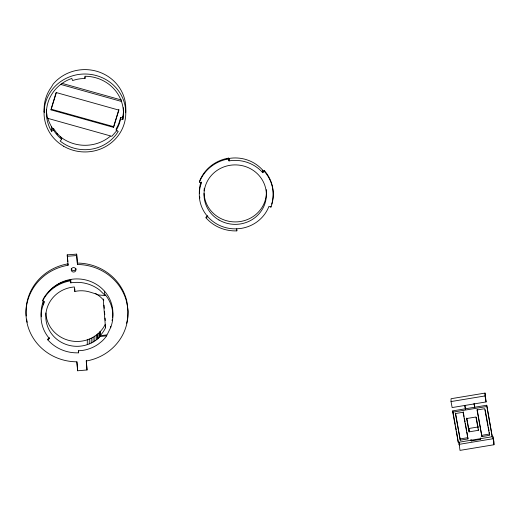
<?xml version="1.0" encoding="UTF-8"?>
<svg xmlns="http://www.w3.org/2000/svg" width="520" height="520" viewBox="0 0 520 520"><rect width="100%" height="100%" fill="white"/><g stroke="black" fill="none" stroke-linecap="round" stroke-linejoin="round"><path stroke-width="0.78" d="M51.578 129.701L53.625 128.583L53.605 130.143L51.558 131.267A38.499 36.719 0.7 0 1 71.799 78.442L72.605 80.568L73.346 80.314A36.14 34.463 0.7 0 1 84.968 78.514L84.968 76.258A38.499 36.719 0.7 0 1 122.831 119.438L122.87 116.46A38.499 36.719 0.7 0 0 123.383 107.679M44.226 111.95L44.233 111.241M78.585 352.047L78.579 352.826A38.032 36.27 0.7 0 1 47.801 339.84L49.432 338.54A35.899 34.242 0.7 0 1 43.238 304.805L44.636 301.711L42.712 300.839L43.258 298.987A38.032 36.27 0.7 0 1 70.415 280.079L70.779 282.074M43.238 304.805L43.284 301.366A35.899 34.242 0.7 0 0 41.314 316.803M47.801 339.84L47.814 339.06L49.439 337.76L49.432 338.54M51.038 109.876L51.051 109.167L113.607 126.659L113.594 127.374L51.038 109.876L56.336 92.586L118.878 110.117L113.594 127.374M51.558 131.267L51.61 126.861A38.499 36.719 0.7 0 1 47.775 117.995M122.694 118.664L122.85 117.877L120.523 117.481L120.38 118.222A36.14 34.463 0.7 0 1 116.22 128.72L116.201 130.28L118.242 131.417A38.499 36.719 0.7 0 1 60.138 141.056L61.659 139.328L61.678 137.767L61.081 137.28A36.14 34.463 0.7 0 1 53.625 128.583M68.061 265.265L67.23 254.865L76.648 254.124L77.448 264.524L79.144 264.543A51.018 48.659 0.7 0 1 127.823 308.887A51.018 48.659 0.7 0 1 88.134 360.653L86.223 360.997L87.041 369.974L77.63 370.767L76.811 361.784L74.867 361.764A51.018 48.659 0.7 0 1 26.189 317.421A51.018 48.659 0.7 0 1 65.877 265.655L68.061 265.265L68.081 263.842L65.891 264.238A51.018 48.659 0.7 0 0 26.208 316.004M100.159 331.675L100.1 336.531C96.349 340.503 91.507 343.363 86.301 344.968A31.174 29.731 0.7 0 1 46.449 322.641A31.174 29.731 0.7 0 1 73.606 287.027L74.392 286.975L74.802 291.46A28.463 27.144 0.7 0 1 90.415 292.195L92.677 292.923A43.583 41.568 0.7 0 1 98.306 294.957L105.235 295.548L99.47 289.939A35.899 34.242 0.7 0 0 70.772 282.854L70.415 280.079M70.772 282.854L70.811 279.422M74.802 291.46L74.828 289.029M77.448 264.524L76.648 254.124M77.63 370.767L76.966 361.862M84.968 78.514L84.987 76.954M87.263 344.65L87.321 339.788C94.998 337.253 101.719 331.675 105.248 324.356M87.041 369.974L86.307 360.321M89.245 343.915L89.303 339.06M91.169 343.057L91.228 338.201M93.022 342.075L93.087 337.22M94.809 340.977L94.867 336.115M96.505 339.762L96.564 334.906M97.442 339.014L97.552 334.132M98.117 338.442L98.176 333.58M99.626 337.019L99.684 332.163M99.924 336.732L99.983 331.87M104.494 294.645L104.533 291.207M105.235 295.548L105.248 294.697L105.95 295.555A35.899 34.242 0.7 0 1 110.695 327.522L106.347 336.297A35.899 34.242 0.7 0 1 101.758 341.38L98.156 344.253A35.899 34.242 0.7 0 1 83.155 350.324L78.487 350.805M106.71 334.932L100.113 335.679L101.263 334.406A31.174 29.731 0.7 0 0 105.495 327.776L105.521 325.377M110.695 327.522L110.708 326.235M116.201 130.28A36.14 34.463 0.7 0 0 120.361 119.782L120.523 117.481M270.927 206.33L270.92 207.109L268.918 206.414A35.899 34.242 0.7 0 1 241.391 228.364L236.724 228.839A35.899 34.242 0.7 0 1 201.474 182.839L199.478 182.143L199.485 181.363A38.032 36.27 0.7 0 1 228.65 158.113L229.014 160.115M201.474 182.839L201.487 182.058M206.037 217.874L206.05 217.094L207.675 215.794L207.669 216.573L206.037 217.874A38.032 36.27 0.7 0 0 236.815 230.867L236.821 230.087M262.736 171.899L264.368 170.599L264.361 171.379L262.73 172.679A35.899 34.242 0.7 0 0 229.008 160.894L228.65 158.113M229.008 160.894L229.034 158.451M262.73 172.679L262.756 170.235M451.035 401.57L451.068 398.716L485.037 393.081L486.103 401.928L452.134 407.563L451.035 401.57L485.004 395.935L485.037 393.081M459.478 445.282L458.926 442.26L459.999 450.385L493.968 444.75L494 441.909L492.888 436.625L458.269 442.344L452.731 412.159L452.745 410.885L486.714 405.249L492.238 436.709L486.714 405.249M458.269 442.344L456.534 431.535M460.285 438.906L467.968 437.632L467.948 438.906L460.272 440.18L455.54 413.056M478.374 429.039L478.361 430.32L469.053 431.866L469.092 428.454L478.4 426.913M480.558 438.672L480.551 439.381L471.244 440.928L471.257 440.219M481.91 436.592L477.022 409.962L484.699 408.688L489.587 435.318L481.91 436.592L477.178 409.468M493.968 444.75L492.888 436.625M122.713 117.247L122.87 116.46M51.279 108.413L56.114 92.625M113.607 126.659L118.892 109.408M42.712 300.839L43.251 299.767A38.032 36.27 0.7 0 1 70.401 280.858M116.948 130.468L111.833 136.305L47.483 118.267L46.54 112.314A38.499 36.719 0.7 0 1 46.462 109.909M87.321 339.788L86.359 340.113A31.174 29.731 0.7 0 1 80.379 341.296L78.344 341.438A31.174 29.731 0.7 0 1 45.877 312.962M452.731 412.159L486.7 406.523M481.923 435.312L489.6 434.038L489.313 432.471M458.9 444.392L492.863 438.757M100.1 336.531L106.698 335.784M67.21 256.288L76.629 255.547M77.461 263.107L79.157 263.12A51.018 48.659 0.7 0 1 126.809 301.178L128.017 311.214L127.745 317.005A51.018 48.659 0.7 0 1 126.601 323.271M120.503 119.041L122.831 119.438M61.984 83.349L121.68 100.087M60.411 84.338L121.667 101.51M61.659 139.328L61.068 138.84A36.14 34.463 0.7 0 1 53.605 130.143M56.862 133.601L57.72 134.478M51.61 126.861L52.943 128.908M485.004 395.935L486.103 401.928M485.147 409.76L485.433 411.326M485.719 412.893L487.448 422.292M487.734 423.859L488.02 425.425M488.306 426.991L489.028 430.904M474.084 403.403L474.806 407.322M474.058 404.007L474.728 407.667M480.285 437.918L480.551 439.381M476.216 417.293L478.088 427.473M478.361 430.32L475.917 417.001L466.609 418.548L469.053 431.866M464.925 405.73L465.498 408.863M464.75 405.548L465.426 409.214M470.977 439.465L471.244 440.928M466.772 418.054L469.066 430.586M463.223 411.781L464.081 416.481M464.373 418.048L465.088 421.96M465.374 423.527L466.668 430.579M466.96 432.146L467.675 436.066M467.948 438.906L463.06 412.276L455.384 413.55L460.272 440.18M452.745 410.885L455.228 424.385M455.513 425.971L456.248 429.943M67.23 254.865L67.867 261.599M103.584 299.013L103.714 300.606M104.02 305.156L104.273 308.328M104.52 311.5L104.773 314.678M105.092 318.103L105.287 320.534M105.495 327.776L103.285 299.819A28.463 27.144 0.7 0 0 95.238 293.391M44.35 112.73L44.142 110.897A40.865 38.974 0.7 0 1 51.526 86.859L53.138 84.11A40.865 38.974 0.7 0 1 96.46 71.188A40.865 38.974 0.7 0 1 125.606 104.423L125.794 107.679A40.865 38.974 0.7 0 1 125.671 112.775M236.763 228.735L236.815 230.867M78.526 350.695L78.579 352.826M110.331 136.24A38.499 36.719 0.7 0 1 60.197 136.649M264.361 171.379A38.032 36.27 0.7 0 1 270.92 207.109M199.478 182.143A38.032 36.27 0.7 0 1 228.638 158.892M266.286 189.664A31.174 29.731 0.7 0 1 237.231 221.858A31.174 29.731 0.7 0 1 204.081 193.414M204.081 190.821A31.174 29.731 0.7 0 1 204.321 188.233M199.862 198.049A35.899 34.242 0.7 0 1 199.628 196.573M199.355 193.596A35.899 34.242 0.7 0 1 200.772 182.526M226.733 158.906A35.899 34.242 0.7 0 1 263.738 171.405M264.368 170.599A38.032 36.27 0.7 0 1 272.786 199.446M272.649 200.226A38.032 36.27 0.7 0 1 271.707 204.074M27.229 322.289A51.018 48.659 0.7 0 1 26.611 319.163M75.966 268.593A2.36 2.256 0.7 0 1 71.266 268.632M49.03 291.661A35.899 34.242 0.7 0 1 91.143 281.697A35.899 34.242 0.7 0 1 112.593 317.7M112.353 319.176A35.899 34.242 0.7 0 1 112.047 320.645M75.946 269.575L75.959 269.867A2.36 2.256 0.7 0 1 72.462 271.784A2.36 2.256 0.7 0 1 72.287 267.937A2.36 2.256 0.7 0 1 75.946 269.575M63.681 146.25A40.865 38.974 0.7 0 0 125.775 113.919A40.865 38.974 0.7 0 0 65.312 78.767A40.865 38.974 0.7 0 0 63.681 146.25M218.992 220.012A31.174 29.731 0.7 0 0 266.364 195.344A31.174 29.731 0.7 0 0 220.233 168.525A31.174 29.731 0.7 0 0 218.992 220.012"/></g></svg>
